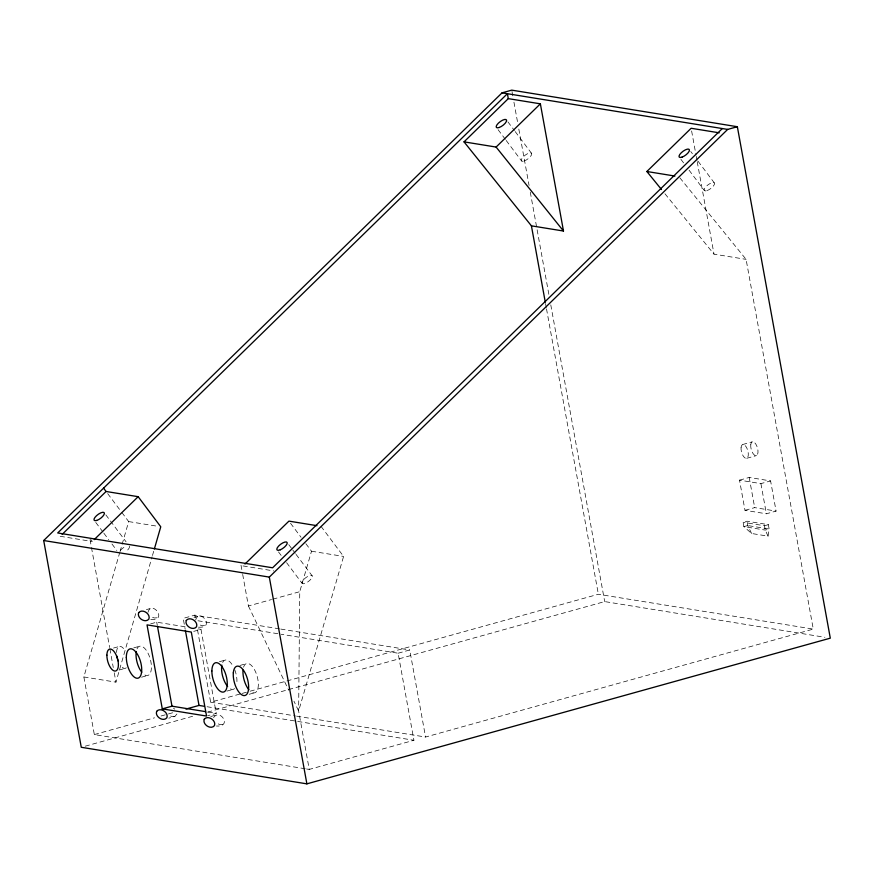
<?xml version="1.0" encoding="UTF-8"?>
<svg xmlns="http://www.w3.org/2000/svg" width="874" height="874" viewBox="0 0 874 874"><rect width="100%" height="100%" fill="white"/><g stroke="black" fill="none" stroke-linecap="round" stroke-linejoin="round"><path stroke-width="0.66" stroke-dasharray="4.37 3.28" d="M305.867 543.704L311.515 551.221L299.749 591.687L298.635 710.988L309.254 769.415L413.937 740.278L398.118 653.217L281.253 634.273M768.038 536.166L769.153 529.021L768.355 524.662L746.975 521.199L743.097 522.281L743.883 526.629L751.607 533.49L768.038 536.166L765.274 530.092L764.477 525.744L743.097 522.281M305.223 768.759L94.337 734.575L83.86 676.957L119.64 552.914M120.022 551.614L128.675 521.581L121.42 511.913M83.86 676.957L115.936 682.157L152.098 556.814M152.469 555.503L153.977 550.281M320.998 526.323L343.591 556.421L298.635 710.988L293.959 701.221M213.584 717.663C219.702 707.896 232.757 727.059 216.457 726.021M176.919 714.003L174.876 716.462L168.813 718.155M198.496 627.193C216.337 628.351 198.966 607.266 195.667 620.037M150.809 619.491C168.595 620.704 151.541 599.597 148.012 612.259M146.406 609.604L150.044 608.588M742.561 444.549L752.252 441.851M150.667 623.861L156.719 622.179L186.228 626.964M746.778 458.282L756.469 455.583M279.451 628.854L194.826 615.143L183.201 618.377L185.146 629.094M193.984 617.35L197.622 616.334M242.688 574.426L248.413 605.977L271.519 599.553M272.797 599.193L299.749 591.687M113.522 648.049L119.585 646.367M133.755 647.852L139.818 646.17M193.711 631.378L200.987 629.356L216.249 713.359L207.772 715.719M739.513 480.154L749.204 477.455L770.595 480.918L776.079 511.082L766.378 513.781L744.998 510.318L739.513 480.154L760.904 483.617L770.595 480.918M119.028 670.052L125.08 668.37M141.566 677.186L147.619 675.504M744.998 510.318L754.688 507.619L776.079 511.082M219.461 661.694L225.514 660.001M239.968 665.442L246.031 663.748M764.477 525.744L768.355 524.662M226.934 691.083L232.997 689.4M94.337 734.575L154.523 717.816M161.067 715.992L174.155 712.354M197.502 629.87L210.656 702.193L240.874 693.781M242.196 693.41L248.762 691.585M250.084 691.214L598.373 594.265L813.279 629.105L746.09 259.36L679.808 177.761M249.188 694.273L255.252 692.59M398.118 653.217L409.742 649.983L425.562 737.033L813.279 629.105M85.215 746.188L195.689 715.435M207.52 712.146L604.688 601.585L824.925 637.288M210.732 716.516L215.583 715.161M204.56 625.511L201.96 625.708L199.13 624.626M222.509 724.338L219.92 724.535L217.091 723.454M156.861 617.809L154.25 617.973L151.431 616.858M174.876 716.462L172.265 716.636L169.436 715.522M664.95 193.755L714.014 254.159L746.09 259.36M128.675 521.581L158.085 526.345M311.515 551.221L343.591 556.421M60.208 536.297L92.283 541.498L89.771 538.155L91.224 546.152M243.048 565.937L273.781 570.919M280.794 629.072L409.742 649.983M197.972 620.769L279.909 634.054M198.3 628.919L200.987 629.356M210.656 702.193L295.27 715.915M296.614 716.134L425.562 737.033M207.083 706.738L413.937 740.278M208.209 712.059L216.249 713.359M306.566 768.978L309.254 769.415M173.489 708.191L174.745 709.142M690.766 151.519L692.383 153.671M698.053 161.231L714.244 182.808M680.944 159.352L684.178 163.667M689.04 170.135L704.422 190.63M507.925 121.879L514.404 130.51M515.212 131.592L531.414 153.168M498.104 129.702L505.391 139.414M506.199 140.495L521.592 160.991M290.539 523.275L301.027 537.248M288.781 544.677L292.014 548.992M292.823 550.074L295.259 553.308M296.067 554.389L312.258 575.966A6.293 2.316 -36.9 0 1 305.387 583.253A6.293 2.316 -36.9 0 1 303.726 579.506A6.293 2.316 -36.9 0 1 312.258 575.966M278.5 551.898L281.745 556.214M286.606 562.681L301.989 583.187M107.699 493.635L120.612 510.831M105.841 514.862L126.085 541.836M95.769 522.433L103.056 532.135M103.864 533.216L108.726 539.695M111.97 544.01L116.821 550.478M751.607 533.49L747.762 525.547L746.975 521.199M248.413 605.977L288.704 690.231M760.904 483.617L766.378 513.781M691.618 130.947L695.999 155.059M696.239 156.391L696.971 160.412M697.223 161.756L714.014 254.159M749.204 477.455L754.688 507.619M511.989 91.486L512.962 96.85M513.945 102.225L517.845 123.704M518.817 129.068L529.065 185.452M530.289 192.16L549.069 295.521M550.784 304.917L604.688 601.585M545.529 303.54L546.261 307.561M546.512 308.893L598.373 594.265M241.006 565.227L242.448 573.115M194.826 615.143L195.317 617.82M156.719 622.179L157.2 624.844M91.464 547.485L109.643 647.492M109.884 648.825L113.27 667.485M114.243 672.816L115.936 682.157M126.293 667.812A11.362 5.069 74.4 0 1 120.699 665.649M116.581 652.474A11.362 5.069 74.4 0 1 125.343 651.25M137.021 648.858A15.186 6.774 74.4 0 1 150.35 659.389A15.186 6.774 74.4 0 1 143.784 674.258M234.603 688.614A15.186 6.774 74.4 0 1 227.142 685.861M222.652 662.514A15.186 6.774 74.4 0 1 233.216 666.414M234.789 669.855A15.186 6.774 74.4 0 1 236.81 683.326M243.562 667.212A15.186 6.774 74.4 0 1 256.803 675.11A15.186 6.774 74.4 0 1 251.548 692.175M129.319 546.152A6.293 2.316 -36.9 0 1 125.692 551.778M120.557 550.227A6.293 2.316 -36.9 0 1 125.594 546.447M747.762 525.547L743.883 526.629L765.274 530.092L769.153 529.021L747.762 525.547M524.291 160.947A6.293 2.316 -36.9 0 0 531.709 153.704A6.293 2.316 -36.9 0 0 523.504 156.588A6.293 2.316 -36.9 0 0 524.291 160.947M707.121 190.587A6.293 2.316 -36.9 0 0 714.539 183.343A6.293 2.316 -36.9 0 0 706.345 186.238A6.293 2.316 -36.9 0 0 707.121 190.587M750.766 444.757A7.2 3.212 74.4 0 0 755.628 455.682A7.2 3.212 74.4 0 0 756.698 445.718A7.2 3.212 74.4 0 0 750.766 444.757M741.076 447.455A7.2 3.212 74.4 0 0 745.937 458.38A7.2 3.212 74.4 0 0 746.997 448.417A7.2 3.212 74.4 0 0 741.076 447.455"/><path stroke-width="1.31" d="M154.359 548.981L160.761 526.782L138.158 496.683L106.082 491.483L103.569 488.14M43.7 540.525L502.058 92.841L511.749 90.142L737.35 126.719L830.3 638.162L306.883 783.858L81.271 747.281L43.7 540.525L269.312 577.102L727.66 129.418L737.35 126.719M62.152 534.385L106.082 491.483M464.028 141.861L508.297 98.631L540.372 103.831L563.49 231.031L531.414 225.831L464.028 141.861L496.104 147.061L563.49 231.031M94.239 539.586L138.158 496.683M496.104 147.061L540.372 103.831M244.993 564.025L288.923 521.123L316.989 525.678M661.498 189.516L646.869 171.501L691.137 128.27L719.204 132.815M722.317 128.544L272.612 567.794L57.695 532.954L507.401 93.704L508.297 98.631M162.291 708.88L206.559 716.057L191.297 632.055L147.029 624.877L162.291 708.88L171.981 706.181L205.521 711.622M185.933 709.076L199.021 705.427L204.396 706.301M502.058 92.841L727.66 129.418M646.869 171.501L674.936 176.056M531.414 225.831L545.289 302.196M269.312 577.102L306.883 783.858M185.386 630.427L199.021 705.427M157.451 626.177L171.981 706.181M141.785 672.226A15.186 6.774 74.4 0 1 136.268 651.48M227.142 685.861A15.186 6.774 74.4 0 1 221.854 665.07M118.154 660.897A11.362 5.069 74.4 0 1 116.876 656.156M248.882 689.772A15.186 6.774 74.4 0 1 243.027 670.129M186.26 620.464C184.305 625.664 192.925 631.334 196.53 626.778C198.485 621.578 189.866 615.897 186.26 620.464M204.221 719.291C202.265 724.491 210.885 730.172 214.491 725.606C216.446 720.405 207.826 714.724 204.221 719.291M138.649 612.696C136.617 617.874 145.204 623.588 148.875 619.098C150.907 613.909 142.309 608.195 138.649 612.696M156.665 711.349C154.632 716.538 163.22 722.252 166.879 717.762C168.911 712.572 160.324 706.858 156.665 711.349M106.879 655.172A11.362 5.069 74.4 0 0 115.39 671.068A11.362 5.069 74.4 0 0 115.641 653.949A11.362 5.069 74.4 0 0 106.879 655.172M126.326 657.445A15.186 6.774 74.4 0 0 137.928 678.202A15.186 6.774 74.4 0 0 137.819 654.954A15.186 6.774 74.4 0 0 126.326 657.445M211.869 670.992A15.186 6.774 74.4 0 0 223.296 692.099A15.186 6.774 74.4 0 0 223.515 669.113A15.186 6.774 74.4 0 0 211.869 670.992M233.325 672.827A15.186 6.774 74.4 0 0 243.802 695.584A15.186 6.774 74.4 0 0 245.703 674.182A15.186 6.774 74.4 0 0 233.325 672.827M96.61 520.467A6.293 2.316 -36.9 0 0 104.41 513.311A6.293 2.316 -36.9 0 0 96.533 515.682A6.293 2.316 -36.9 0 0 96.61 520.467M499.185 127.495A6.293 2.316 -36.9 0 0 506.603 120.251A6.293 2.316 -36.9 0 0 498.399 123.147A6.293 2.316 -36.9 0 0 499.185 127.495M682.015 157.145A6.293 2.316 -36.9 0 0 689.433 149.891A6.293 2.316 -36.9 0 0 681.239 152.786A6.293 2.316 -36.9 0 0 682.015 157.145M280.281 549.812A6.293 2.316 -36.9 0 0 287.153 542.525A6.293 2.316 -36.9 0 0 278.62 546.053A6.293 2.316 -36.9 0 0 280.281 549.812"/></g></svg>
